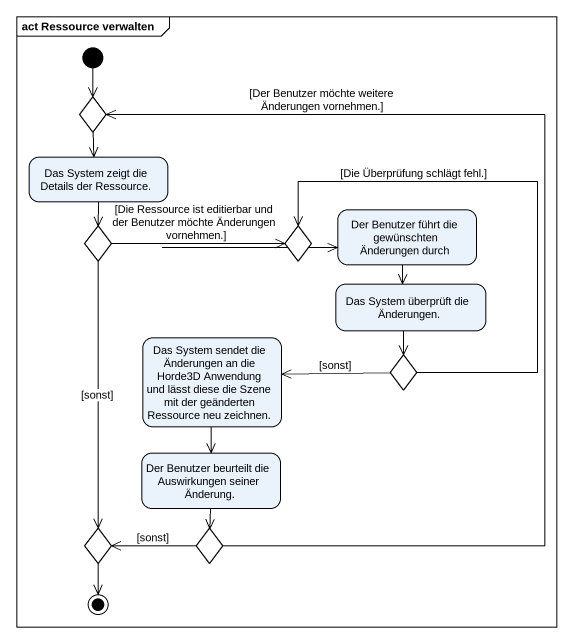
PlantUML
@startuml
mainframe act Ressource verwalten
hide empty description
state choice1 <<choice>>
state "Das System zeigt die Details der Ressource." as Das_System_zeigt_die
state choice2 <<choice>>
state choice3 <<choice>>
state "Der Benutzer führt die gewünschten Änderungen durch" as Der_Benutzer_führt_die
state "Das System überprüft die Änderungen." as Das_System_überprüft_die
state "Das System sendet die Änderungen an die Horde3D Anwendung und lässt diese die Szene mit der geänderten Ressource neu zeichnen." as Das_System_sendet_die
state choice4 <<choice>>
state "Der Benutzer beurteilt die Auswirkungen seiner Änderung." as Der_Benutzer_beurteilt_die
state choice5 <<choice>>
state choice6 <<choice>>
[*] --> choice1
choice1 --> Das_System_zeigt_die
Das_System_zeigt_die --> choice2
choice2 -right-> choice3 : [Die Ressource ist editierbar und der Benutzer möchte Änderungen vornehmen.]
choice2 --> choice5 : [sonst]
choice3 -right-> Der_Benutzer_führt_die
Der_Benutzer_führt_die --> Das_System_überprüft_die
Das_System_überprüft_die --> choice4
Das_System_sendet_die --> Der_Benutzer_beurteilt_die
choice4 -up-> choice3 : [Die Überprüfung schlägt fehl.]
choice4 -left-> Das_System_sendet_die : [sonst]
Der_Benutzer_beurteilt_die --> choice6
choice6 -up-> choice1 : [Der Benutzer möchte weitere Änderungen vornehmen.]
choice6 -left-> choice5 : [sonst]
choice5 --> [*]
@enduml
